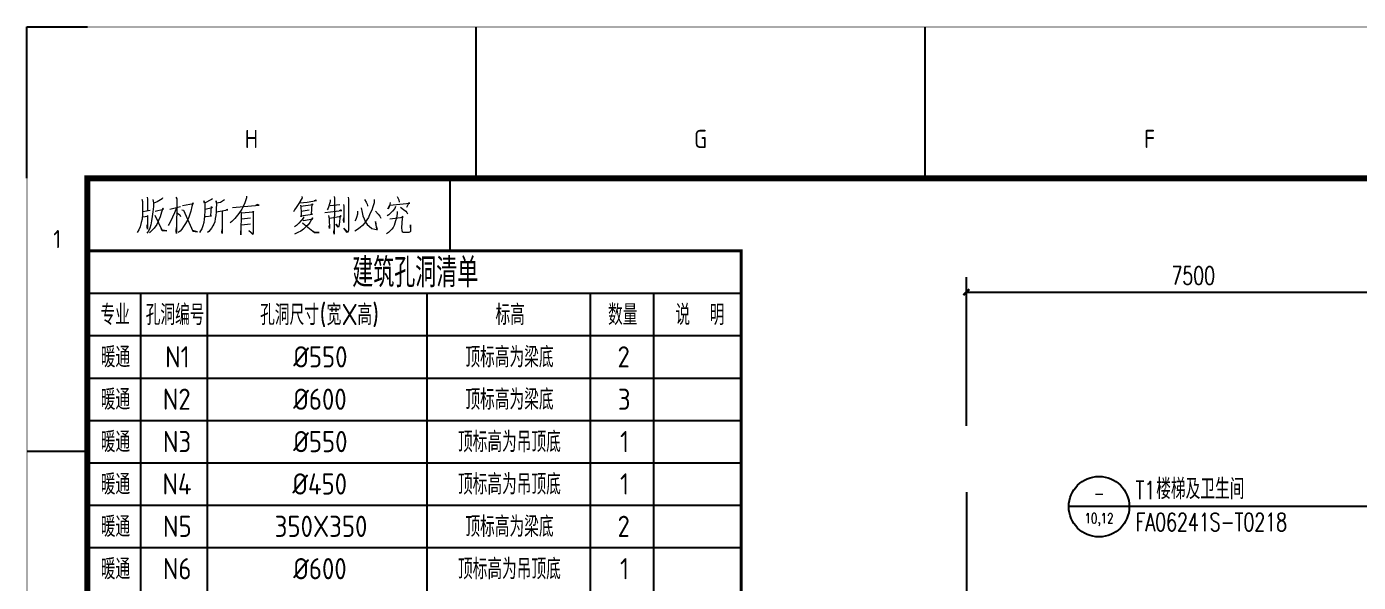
# Model space of a CAD drawing. Extents: x -59142 to 322364, y -122476 to 91021.
# Drawn here: x 2830 to 24849, y 81821 to 91001 of the extents above; entities that cross this region are included whole.
import ezdxf
from ezdxf.enums import TextEntityAlignment as Align

# ---------------------------------------------------------------- set-up
doc = ezdxf.new("R2010")
doc.units = 0
doc.header["$LTSCALE"] = 1000
doc.header["$MEASUREMENT"] = 0
doc.linetypes.add('DOTE', pattern=[2.42, 2, -0.2, 0.02, -0.2])
for name, color, linetype in [('AXIS', 3, 'Continuous'), ('DIM_IDEN', 3, 'Continuous'), ('DOTE', 1, 'DOTE'), ('PUB_TEXT', 7, 'Continuous')]:
    doc.layers.add(name, color=color, linetype=linetype)
doc.styles.add('_TCH_DIM', font='SIMPLEX', dxfattribs={"bigfont": 'GBCBIG'})
doc.styles.add('_TCH_DIM_T3', font='SIMPLEX', dxfattribs={"width": 0.705882, "bigfont": 'GBCBIG'})
doc.styles.add('_TCH_LABEL', font='COMPLEX', dxfattribs={"bigfont": 'GBCBIG'})
doc.styles.get("Standard").update_dxf_attribs({"font": 'gbenor.shx', "bigfont": 'gbcbig.shx'})
doc.styles.add('TK', font='GEDITXT.SHX', dxfattribs={"width": 0.85, "height": 3.5, "bigfont": 'DXT.SHX'})
doc.dimstyles.new('_TCH_ARCH&&100', dxfattribs={"dimtxt": 297.5, "dimasz": 100, "dimexe": 250, "dimexo": 300, "dimgap": 126.25, "dimtad": 1, "dimdec": 0, "dimzin": 0, "dimdsep": 46, "dimtxsty": '_TCH_DIM_T3', "dimblk": 'ARCHTICK', "dimcen": 0.09, "dimazin": 2, "dimtfac": 1, "dimtdec": 0, "dimtix": 1, "dimtmove": 2, "dimatfit": 3, "dimfxl": 1, "dimtolj": 1, "dimtzin": 0, "dimarcsym": 0})

# ---------------------------------------------------------------- blocks, each defined once
blk = doc.blocks.new('GEDI_WK_A1_V')
at = {"color": 3}
for p, q in [((0, 841), (10, 841)), ((0, 816), (0, 841)), ((74.25, 816), (74.25, 841)), ((148.5, 816), (148.5, 841)), ((70, 804), (70, 816)), ((10, 804), (70, 804)), ((0, 770.92), (10, 770.92))]:
    blk.add_line(p, q, dxfattribs=at)
for points, const_width in [([(0, 841), (0, 0), (594, 0), (594, 841)], 0.1), ([(10, 816), (10, 10), (584, 10), (584, 816)], 1)]:
    blk.add_lwpolyline(points, close=True, dxfattribs=dict(at, const_width=const_width))
for s, p in [('H', (37.12, 821)), ('G', (111.38, 821)), ('F', (185.62, 821))]:
    blk.add_text(s, height=3, dxfattribs=at).set_placement(p, align=Align.CENTER)
blk.add_text('1', height=3, dxfattribs=at).set_placement((5, 805.96), align=Align.MIDDLE)
blk = doc.blocks.new('GEDI_Copyright_2012')
at = {"color": 7, "lineweight": 0}
for points in [[(8.99, -3.43), (9.11, -3.83), (9.11, -5.03), (9.11, -5.93), (9.03, -6.73), (8.9, -7.33), (8.73, -8.03), (8.48, -8.53), (8.22, -8.93)], [(10.81, -3.53), (10.9, -4.03), (10.9, -4.68), (10.81, -5.53), (10.73, -6.33), (10.6, -7.03), (10.47, -7.68), (10.3, -8.23), (10.09, -8.72), (9.84, -9.08)], [(9.88, -3.13), (9.96, -3.43), (9.96, -5.33)], [(12.43, -3.23), (12.34, -3.38), (11.53, -3.88), (10.98, -4.13)], [(14.64, -3.13), (14.81, -3.38), (14.76, -3.33), (14.72, -9.13), (14.68, -8.72), (14.72, -8.13)], [(15.7, -4.48), (17.52, -4.18), (17.44, -4.03), (17.27, -4.68), (17.1, -5.43), (16.93, -5.93), (16.76, -6.43), (16.55, -6.93), (16.21, -7.48), (15.91, -7.98), (15.61, -8.43), (15.32, -8.72), (15.02, -8.98)], [(20.67, -3.38), (20.5, -3.48), (19.35, -4.13), (19.27, -3.73), (19.4, -4.13), (19.4, -5.43), (19.35, -6.23), (19.31, -6.78), (19.22, -7.33), (19.1, -7.83), (18.93, -8.33), (18.72, -8.68), (18.54, -8.98)], [(22.67, -3.58), (21.99, -3.98), (21.35, -4.13), (21.26, -3.73), (21.35, -4.33), (21.31, -4.93), (21.26, -5.58), (21.22, -6.13), (21.13, -6.63), (21.05, -7.18), (20.92, -7.58), (20.71, -7.88), (20.5, -8.23), (20.28, -8.53), (20.07, -8.78), (19.86, -8.98)], [(26.28, -2.98), (26.28, -3.23), (26.02, -4.08), (25.76, -4.68), (25.51, -5.08), (25.04, -5.83), (24.36, -6.63), (23.9, -7.13), (23.6, -7.38)], [(23.98, -4.83), (28.4, -4.43), (28.14, -4.33)], [(28.14, -4.33), (27.8, -4.48)], [(35.45, -3.03), (35.49, -3.23), (34.98, -4.18), (34.52, -4.83), (34.26, -5.23), (34.05, -5.53)], [(35.11, -4.08), (36.34, -3.93), (37.87, -3.68), (37.75, -3.63), (37.49, -3.73)], [(35.24, -4.43), (35.28, -4.73), (35.32, -5.58), (35.32, -6.38), (35.28, -6.23), (37.19, -5.93), (37.07, -5.93), (37.15, -4.23), (37.28, -4.38), (35.28, -4.68)], [(40.12, -3.58), (40.16, -3.88), (39.83, -4.93), (39.66, -5.23)], [(40.12, -4.48), (41.74, -4.33)], [(40.8, -3.03), (40.84, -3.28), (40.8, -9.23), (40.72, -8.88), (40.8, -8.53)], [(42.33, -4.33), (42.42, -4.58), (42.42, -7.33), (42.33, -6.83), (42.37, -6.53)], [(43.1, -3.13), (43.18, -3.43), (43.14, -8.23), (43.14, -8.53), (43.1, -8.78), (43.05, -8.88), (42.97, -8.98), (42.37, -8.23), (43.05, -8.88)], [(47.43, -3.48), (47.39, -4.03), (47.17, -4.73), (47, -5.28), (46.71, -5.88), (46.45, -6.48), (46.2, -6.88), (45.86, -7.38), (45.47, -7.78), (45.09, -8.13), (44.67, -8.48), (44.24, -8.72)], [(45.82, -3.53), (46.07, -3.93), (46.24, -4.28), (46.32, -4.48), (46.32, -4.63)], [(50.06, -3.98), (50.02, -4.33), (49.94, -4.58), (49.85, -4.83), (49.77, -4.98), (49.68, -5.03), (50.02, -4.43), (53.29, -4.13), (53.16, -4.03), (52.78, -4.83)], [(51.21, -3.03), (51.47, -3.58), (51.55, -3.93)], [(9.11, -6.38), (10.01, -6.28), (9.92, -6.13), (9.92, -8.38), (9.88, -8.08), (9.88, -7.68)], [(9.16, -5.48), (10.39, -5.28)], [(11.2, -5.43), (12.56, -5.08), (12.47, -4.93), (12.26, -5.58), (12, -6.38), (11.75, -6.98), (11.45, -7.63), (11.03, -8.23), (10.6, -8.68), (10.26, -9.03)], [(11.15, -6.08), (12.34, -8.63), (13.15, -8.68), (12.38, -8.58), (12.17, -8.28)], [(14.72, -4.88), (14.42, -5.73), (14.08, -6.43), (13.74, -7.13), (13.45, -7.63), (13.36, -7.78)], [(13.62, -5.08), (15.4, -4.68)], [(14.72, -5.63), (15.27, -6.03), (15.4, -6.33)], [(15.61, -5.23), (15.87, -5.28), (17.44, -8.72), (18.2, -8.83), (17.44, -8.63), (17.14, -8.08)], [(19.48, -6.38), (19.56, -6.33), (20.54, -6.18), (20.41, -6.23), (20.54, -4.68), (20.63, -4.88), (19.44, -5.13)], [(21.31, -5.53), (23.22, -5.23), (23.09, -5.18), (22.88, -5.28)], [(22.28, -5.43), (22.28, -9.13), (22.24, -8.88), (22.28, -8.48)], [(25.34, -5.53), (25.43, -5.73), (25.38, -9.03), (25.38, -9.33), (25.34, -9.03), (25.38, -8.68)], [(25.43, -5.73), (27.38, -5.53), (27.38, -5.43), (27.47, -5.53), (27.38, -5.58), (27.38, -9.08), (27.34, -9.28), (26.66, -8.63), (27.34, -9.18)], [(26.96, -6.58), (25.47, -6.73)], [(35.71, -6.38), (35.71, -6.53), (34.98, -7.43), (34.56, -7.78), (34.26, -8.03)], [(35.62, -6.88), (35.75, -6.98), (37.28, -6.68), (37.23, -6.53), (36.77, -7.33), (36.47, -7.68), (36.17, -7.98), (35.71, -8.38), (35.28, -8.72), (34.81, -8.98), (34.26, -9.23)], [(36.64, -5.28), (35.36, -5.48)], [(39.27, -5.63), (42.08, -5.33), (42.03, -5.33), (41.87, -5.28), (41.65, -5.38)], [(39.87, -6.13), (39.95, -6.68), (39.95, -6.78), (40, -8.28), (39.95, -7.98), (40, -7.73)], [(40, -6.58), (41.95, -6.28), (41.82, -6.13), (41.74, -6.53), (41.69, -7.18), (41.61, -7.63), (41.57, -7.93), (41.44, -8.08), (41.06, -7.58), (41.48, -8.03)], [(44.67, -5.43), (44.63, -5.93), (44.5, -6.48), (44.37, -6.83), (44.24, -7.03)], [(45.26, -4.88), (45.43, -5.63), (45.56, -6.18), (45.77, -6.68), (45.99, -7.23), (46.24, -7.63), (46.58, -7.93), (47.05, -8.28), (47.51, -8.43), (47.81, -8.48), (47.94, -8.48), (47.73, -7.78), (47.64, -7.13), (47.81, -8.48)], [(47.64, -5.43), (48.07, -5.93), (48.36, -6.28), (48.49, -6.58)], [(51.21, -5.48), (51.21, -5.83), (51.08, -6.58), (50.95, -7.03), (50.83, -7.43), (50.7, -7.78), (50.53, -8.13), (50.32, -8.43), (50.06, -8.68), (49.77, -8.93), (49.43, -9.18)], [(50.91, -4.68), (50.83, -4.98), (50.44, -5.43), (50.06, -5.83), (49.81, -6.03), (49.55, -6.23)], [(49.98, -6.68), (52.19, -6.43), (52.06, -6.28), (52.02, -6.58), (51.93, -8.18), (51.97, -8.63), (52.06, -8.78), (52.19, -8.88), (52.4, -8.88), (52.61, -8.88), (53.21, -8.88), (53.42, -8.78), (53.46, -8.72), (53.42, -7.68), (53.42, -8.78)], [(51.76, -4.78), (52.27, -5.13), (52.65, -5.43), (52.83, -5.68), (52.91, -5.88)], [(25.47, -7.68), (26.96, -7.53)], [(35.54, -7.38), (35.62, -7.43), (37.57, -8.98), (38.3, -8.93), (37.57, -8.93), (37.32, -8.78)]]:
    blk.add_lwpolyline(points, dxfattribs=at)
blk = doc.blocks.new('A$C711966D6')
for name, p in [('GEDI_WK_A1_V', (0, 0)), ('GEDI_Copyright_2012', (10, 816))]:
    blk.add_blockref(name, p)
at = {"style": 'TK', "width": 0.85}
for tag, height, p in [('PROJECTNAME', 4.75, (529, 44)), ('PHASE', 4, (571, 44)), ('DRAWINGNAME', 4.75, (539, 31))]:
    blk.add_attdef(tag, text='', height=height, dxfattribs=at).set_placement(p, align=Align.MIDDLE_CENTER)
for tag, p, height in [('APPROVE', (416, 32.75), 3.5), ('DESIGN', (461, 32.75), 3.5), ('REVIEW1', (416, 25.75), 3.5), ('DRAW', (461, 25.75), 3.5), ('REVIEW2', (416, 18.75), 3.5), ('PROPORTION', (461, 18.75), 3.5), ('DRAWINGNUMBER', (511, 18.5), 4), ('CHECK', (416, 11.75), 3.5), ('DATE', (461, 11.75), 3.5), ('VERSION', (577, 11.75), 3.5)]:
    blk.add_attdef(tag, p, '', height=height, dxfattribs=at)
blk = doc.blocks.new('是飞洒发时')
at = {"xscale": 100, "yscale": 100, "zscale": 100}
blk.add_blockref('A$C711966D6', (0, 0), dxfattribs=at)
blk = doc.blocks.new('_ArchTick')
at = {"color": 0, "linetype": 'ByBlock', "const_width": 0.4}
blk.add_lwpolyline([(-0.5, -0.5), (0.5, 0.5)], dxfattribs=at)
blk = doc.blocks.new('*D1497')
at = {"layer": 'AXIS', "color": 0, "lineweight": -2, "transparency": 16777216}
for p, q in [((18368, 84408), (18368, 86864)), ((25868, 84408), (25868, 86864)), ((18368, 86614), (25868, 86614))]:
    blk.add_line(p, q, dxfattribs=at)
at = {"layer": 'Defpoints', "color": 0, "transparency": 16777216}
for p in [(25868, 86614), (18368, 84108), (25868, 84108)]:
    blk.add_point(p, dxfattribs=at)
at = {"layer": 'AXIS', "color": 0, "lineweight": -2, "transparency": 16777216, "xscale": 100, "yscale": 100, "zscale": 100, "rotation": 180}
blk.add_blockref('_ArchTick', (18368, 86614), dxfattribs=at)
at = {"layer": 'AXIS', "color": 0, "lineweight": -2, "transparency": 16777216, "xscale": 100, "yscale": 100, "zscale": 100}
blk.add_blockref('_ArchTick', (25868, 86614), dxfattribs=at)
at = {"layer": 'AXIS', "color": 0, "transparency": 16777216, "insert": (22118, 86889), "char_height": 297.5, "attachment_point": 5, "style": '_TCH_DIM_T3'}
blk.add_mtext('\\A1;7500', dxfattribs=at)

msp = doc.modelspace()

# ---------------------------------------------------------------- linework, layer by layer
at = {"const_width": 50}
msp.add_lwpolyline([(3835.5, 72596), (14645.5, 72596), (14645.5, 87296), (3835.5, 87296)], close=True, dxfattribs=at)
for points in [[(3835.5, 86596), (14645.5, 86596)], [(4715.5, 86596), (4715.5, 73996)], [(5816.5, 86596), (5816.5, 73996)], [(9449, 86596), (9449, 73996)], [(12146.5, 86596), (12146.5, 73296)], [(13195, 86596), (13195, 73296)], [(3835.5, 85896), (14645.5, 85896)], [(3835.5, 85196), (14645.5, 85196)], [(3835.5, 84496), (14645.5, 84496)], [(3835.5, 83796), (14645.5, 83796)], [(3835.5, 83096), (14645.5, 83096)], [(3835.5, 82396), (14645.5, 82396)]]:
    msp.add_lwpolyline(points)
at = {"layer": 'DIM_IDEN'}
for p, q in [((21061.2, 83071), (20061.2, 83071)), ((26440.2, 83071), (21061.2, 83071))]:
    msp.add_line(p, q, dxfattribs=at)
msp.add_circle((20561.2, 83071), 500, dxfattribs=at)
at = {"layer": 'DOTE', "ltscale": 2}
msp.add_line((18368.4, 83312), (18368.4, 19595.7), dxfattribs=at)

# ---------------------------------------------------------------- block references
msp.add_blockref('是飞洒发时', (2835.5, 6896))

# ---------------------------------------------------------------- texts
for s, height, p in [('建筑孔洞清单', 482.27, (8213.9, 86696)), ('专业', 337.59, (4050.2, 86071)), ('孔洞编号', 337.59, (4798.7, 86071)), ('孔洞尺寸', 337.59, (6691.4, 86071)), ('(', 350, (7674.4, 86071)), ('宽', 337.6, (7791.1, 86071)), ('X', 350, (8036.8, 86071)), ('高', 337.6, (8299.3, 86071)), (')', 350, (8545, 86071)), ('标高', 337.59, (10581.8, 86071)), ('数量', 337.59, (12443.6, 86071)), ('说', 337.6, (13556.9, 86071)), ('明', 337.6, (14123.4, 86071)), ('暖通', 337.59, (4055.8, 85371)), ('N1', 350, (5120.2, 85371)), ('%%c550', 350, (7238.9, 85371)), ('顶标高为梁底', 337.59, (10084.7, 85371)), ('2', 350, (12599.9, 85371)), ('暖通', 337.59, (4055.8, 84671)), ('N2', 350, (5082.2, 84671)), ('%%c600', 350, (7238.9, 84671)), ('顶标高为梁底', 337.59, (10084.7, 84671)), ('3', 350, (12606.4, 84671)), ('暖通', 337.59, (4055.8, 83971)), ('顶标高为吊顶底', 337.59, (9961.8, 83971)), ('N3', 350, (5085, 83971)), ('%%c550', 350, (7238.9, 83971)), ('1', 350, (12641.6, 83971)), ('暖通', 337.59, (4055.8, 83271)), ('N4', 350, (5076.4, 83271)), ('%%c450', 350, (7224.3, 83271)), ('顶标高为吊顶底', 337.59, (9961.8, 83271)), ('1', 350, (12641.6, 83271)), ('暖通', 337.59, (4055.8, 82571)), ('N5', 350, (5085, 82571)), ('350X350', 350, (6932.6, 82571)), ('顶标高为梁底', 337.59, (10084.7, 82571)), ('2', 350, (12599.9, 82571)), ('暖通', 337.59, (4055.8, 81871)), ('N6', 350, (5083.8, 81871)), ('%%c600', 350, (7238.9, 81871)), ('顶标高为吊顶底', 337.59, (9961.8, 81871)), ('1', 350, (12641.6, 81871))]:
    msp.add_text(s, height=height).set_placement(p)
at = {"layer": 'PUB_TEXT', "style": '_TCH_DIM', "width": 0.705882}
for s, p in [('T1', (21166.2, 83194.6)), ('FA06241S-T0218', (21166.2, 82668.5))]:
    msp.add_text(s, height=297.5, dxfattribs=at).set_placement(p)
at = {"layer": 'PUB_TEXT', "style": '_TCH_DIM'}
msp.add_text('楼梯及卫生间', height=337.59, dxfattribs=at).set_placement((21506.2, 83194.6))
at = {"layer": 'PUB_TEXT', "style": '_TCH_LABEL'}
for s, height, width, p, p2 in [('-', 261, 0.777778, (20474.2, 83163.5), (20648.2, 83163.5)), ('10,12', 164.11, 0.84, (20321.5, 82797), (20800.8, 82797))]:
    msp.add_text(s, height=height, dxfattribs=dict(at, width=width)).set_placement(p, p2, align=Align.FIT)

# ---------------------------------------------------------------- dimensions: what is measured, and where the dimension line sits
at = {"layer": 'AXIS'}
dim = msp.add_aligned_dim(p1=(18368.4, 84107.7), p2=(25868.4, 84107.7), distance=2506.1, dimstyle='_TCH_ARCH&&100', dxfattribs=at)
dim.commit()
dim.dimension.update_dxf_attribs({"geometry": '*D1497', "text_midpoint": (22118.4, 86888.8)})

doc.saveas('drawing.dxf')
